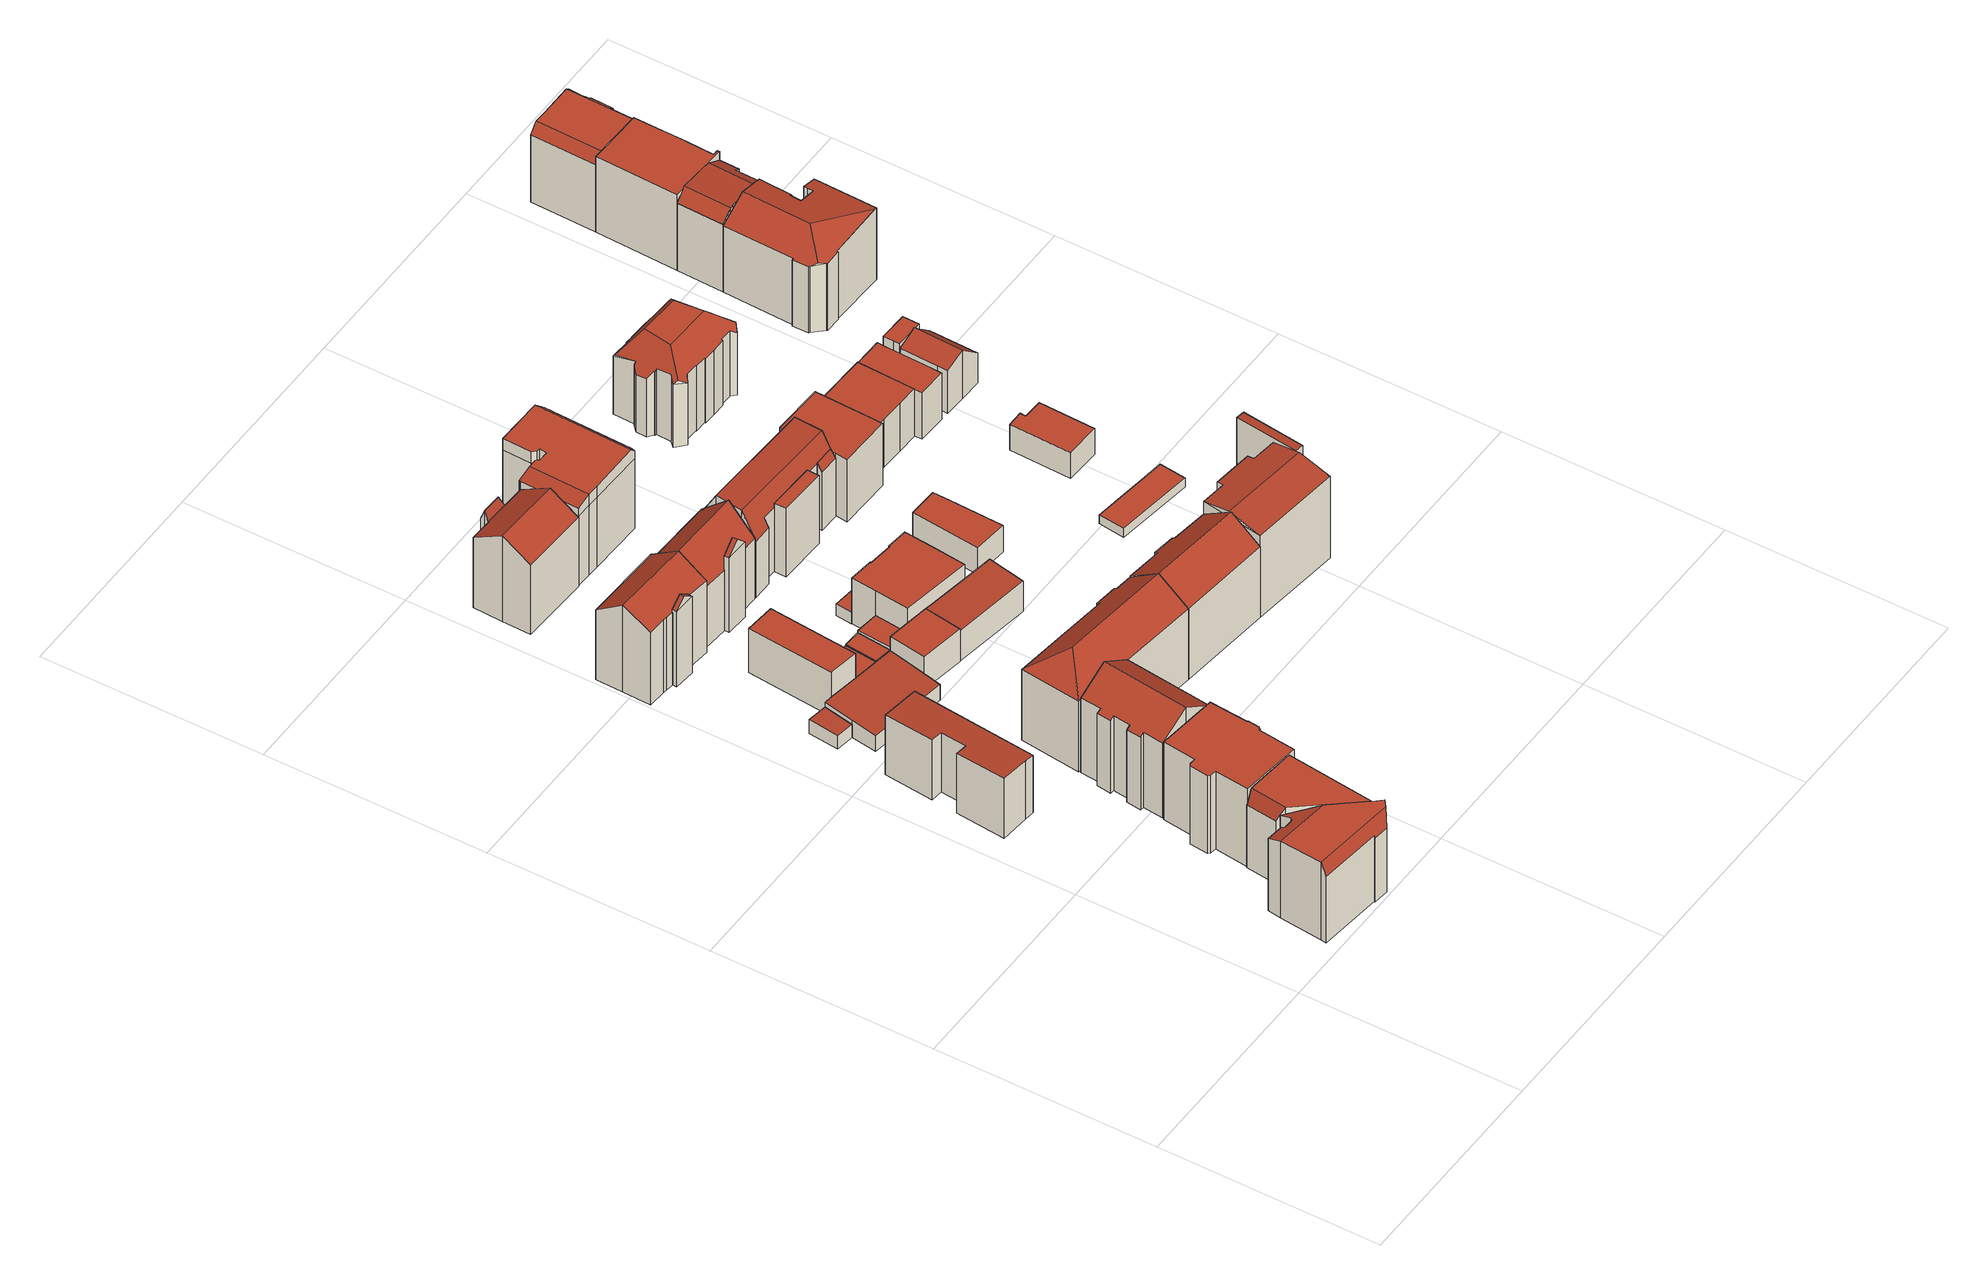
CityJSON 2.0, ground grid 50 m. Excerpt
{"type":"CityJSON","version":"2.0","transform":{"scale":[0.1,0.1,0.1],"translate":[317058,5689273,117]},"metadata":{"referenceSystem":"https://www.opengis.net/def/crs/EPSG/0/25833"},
"CityObjects":{
"building1":{"type":"Building","attributes":{"Gemeindeschluessel":14713000,"Geometrietyp2DReferenz":"3000","function":"31001_9998","roofType":"9999"},"children":["building1-1","building1-2"]},
"building1-1":{"type":"BuildingPart","attributes":{"Dachtyp_tdc":"tdcFreeFormRoof","Dachneigung":1.87,"QualitaetDacherkennung":62,"Geometrietyp2DReferenz":"3000","roofType":"5000","measuredHeight":20.21},"parents":["building1"],"geometry":[{"type":"MultiSurface","lod":"2","boundaries":[[[0,1,2,3]],[[1,4,5,2]],[[4,6,7,5]],[[6,8,9,7]],[[8,10,11,9]],[[10,12,13,11]],[[12,14,15,13]],[[14,16,17,15]],[[16,18,19,17]],[[18,20,21,19]],[[20,22,23,21]],[[24,25,26,27,28]],[[25,0,3,26]],[[29,30,22,20,18,16,14,12,10]],[[8,6,4,1,0,25]],[[10,8,25,24,31,32,29]],[[3,2,5,7,9,11,13,15,17,19,21,23,33,34,35,27,26]],[[34,33,30,29]],[[33,23,22,30]],[[28,31,24]],[[27,35,32,31,28]],[[35,34,29,32]]],"semantics":{"surfaces":[{"type":"WallSurface"},{"type":"RoofSurface"},{"type":"GroundSurface"},{"type":"ClosureSurface"}],"values":[0,0,0,0,0,0,0,0,0,0,0,0,0,1,1,1,2,3,3,0,3,3]}}]},
"building1-2":{"type":"BuildingPart","attributes":{"Dachtyp_tdc":"tdcCutGableRoof","Dachneigung":2.01,"QualitaetDacherkennung":84,"Geometrietyp2DReferenz":"3000","roofType":"9999","measuredHeight":20.21},"parents":["building1"],"geometry":[{"type":"MultiSurface","lod":"2","boundaries":[[[36,23,22]],[[36,37,38,23]],[[37,39,40,38]],[[39,41,42,40]],[[41,43,44,42]],[[43,45,46,44]],[[45,47,48,46]],[[47,49,50,48]],[[49,51,52,50]],[[51,53,54,52]],[[53,28,27,54]],[[43,41,39,37,36,55]],[[56,31,28,53,51,49,47,45]],[[55,56,45,43]],[[23,38,40,42,44,46,48,50,52,54,27,35,34,33]],[[32,31,56]],[[35,27,28,31,32]],[[55,30,29,32,56]],[[30,33,34,29]],[[35,32,29,34]],[[36,22,30,55]],[[33,30,22,23]]],"semantics":{"surfaces":[{"type":"WallSurface"},{"type":"RoofSurface"},{"type":"GroundSurface"},{"type":"ClosureSurface"}],"values":[0,0,0,0,0,0,0,0,0,0,0,1,1,1,2,0,3,0,3,3,0,3]}}]},
"building2":{"type":"Building","attributes":{"Dachtyp_tdc":"tdcPolyFlatRoof","Gemeindeschluessel":14713000,"Dachneigung":4.22,"QualitaetDacherkennung":82,"Geometrietyp2DReferenz":"3000","function":"31001_9998","roofType":"2100","measuredHeight":15.62},"geometry":[{"type":"MultiSurface","lod":"2","boundaries":[[[57,58,59,60]],[[58,61,62,59]],[[61,63,64,62]],[[63,65,66,64]],[[65,67,68,66]],[[67,69,70,68]],[[69,71,72,70]],[[71,73,74,72]],[[73,57,60,74]],[[73,71,69,67,65,63,61,58,57]],[[60,59,62,64,66,68,70,72,74]]],"semantics":{"surfaces":[{"type":"WallSurface"},{"type":"RoofSurface"},{"type":"GroundSurface"}],"values":[0,0,0,0,0,0,0,0,0,1,2]}}]},
"building3":{"type":"Building","attributes":{"Dachtyp_tdc":"tdcPolyFlatRoof","Gemeindeschluessel":14713000,"Dachneigung":0,"QualitaetDacherkennung":53,"Geometrietyp2DReferenz":"3000","function":"31001_9998","roofType":"1000","measuredHeight":20.38},"geometry":[{"type":"MultiSurface","lod":"2","boundaries":[[[75,76,77,78]],[[76,79,80,77]],[[79,81,82,80]],[[81,83,84,82]],[[83,85,86,84]],[[85,87,88,86]],[[87,89,90,88]],[[89,91,92,90]],[[91,93,94,92]],[[93,95,96,94]],[[95,97,98,96]],[[97,99,100,98]],[[99,101,102,100]],[[101,103,104,102]],[[103,105,106,104]],[[105,75,78,106]],[[105,103,101,99,97,95,93,91,89,87,85,83,81,79,76,75]],[[78,77,80,82,84,86,88,90,92,94,96,98,100,102,104,106]]],"semantics":{"surfaces":[{"type":"WallSurface"},{"type":"RoofSurface"},{"type":"GroundSurface"}],"values":[0,0,0,0,0,0,0,0,0,0,0,0,0,0,0,0,1,2]}}]},
"building4":{"type":"Building","attributes":{"Dachtyp_tdc":"tdcPolyFlatRoof","Gemeindeschluessel":14713000,"Dachneigung":3.82,"QualitaetDacherkennung":58,"Geometrietyp2DReferenz":"3000","function":"31001_9998","roofType":"2100","measuredHeight":3.75},"geometry":[{"type":"MultiSurface","lod":"2","boundaries":[[[107,108,109,110]],[[108,111,112,109]],[[111,113,114,112]],[[113,107,110,114]],[[113,111,108,107]],[[110,109,112,114]]],"semantics":{"surfaces":[{"type":"WallSurface"},{"type":"RoofSurface"},{"type":"GroundSurface"}],"values":[0,0,0,0,1,2]}}]},
"building5":{"type":"Building","attributes":{"Dachtyp_tdc":"tdcGableRoof","Gemeindeschluessel":14713000,"Dachneigung":32.06,"QualitaetDacherkennung":67,"Geometrietyp2DReferenz":"3000","function":"31001_9998","roofType":"3100","measuredHeight":23.84},"geometry":[{"type":"MultiSurface","lod":"2","boundaries":[[[115,116,117,118]],[[116,119,120,117]],[[119,121,122,120]],[[121,123,124,122]],[[123,125,126,124]],[[125,127,128,126]],[[127,129,130,128]],[[129,131,132,130]],[[131,133,134,132]],[[133,135,136,134]],[[135,137,138,136]],[[137,139,140,138]],[[139,141,142,140]],[[141,115,118,142]],[[137,135,133,131]],[[131,129,127,125,123,121,119,116,115,141,139,137]],[[118,117,120,122,124,126,128,130,132,134,136,138,140,142]]],"semantics":{"surfaces":[{"type":"WallSurface"},{"type":"RoofSurface"},{"type":"GroundSurface"}],"values":[0,0,0,0,0,0,0,0,0,0,0,0,0,0,1,1,2]}}]},
"building6":{"type":"Building","attributes":{"Dachtyp_tdc":"tdcPolyFlatRoof","Gemeindeschluessel":14713000,"Dachneigung":4.7,"QualitaetDacherkennung":75,"Geometrietyp2DReferenz":"3000","function":"31001_9998","roofType":"2100","measuredHeight":4.97},"geometry":[{"type":"MultiSurface","lod":"2","boundaries":[[[143,144,145,146]],[[144,147,148,145]],[[147,149,150,148]],[[149,151,152,150]],[[151,153,154,152]],[[153,155,156,154]],[[155,157,158,156]],[[157,159,160,158]],[[159,143,146,160]],[[159,157,155,153,151,149,147,144,143]],[[146,145,148,150,152,154,156,158,160]]],"semantics":{"surfaces":[{"type":"WallSurface"},{"type":"RoofSurface"},{"type":"GroundSurface"}],"values":[0,0,0,0,0,0,0,0,0,1,2]}}]},
"building7":{"type":"Building","attributes":{"Gemeindeschluessel":14713000,"Geometrietyp2DReferenz":"3000","function":"31001_9998","roofType":"9999"},"children":["building7-1","building7-2"]},
"building7-1":{"type":"BuildingPart","attributes":{"Dachtyp_tdc":"tdcGableRoof","Dachneigung":36.47,"QualitaetDacherkennung":53,"Geometrietyp2DReferenz":"3000","roofType":"3100","measuredHeight":22.66},"parents":["building7"],"geometry":[{"type":"MultiSurface","lod":"2","boundaries":[[[161,162,163,164]],[[165,166,167,168]],[[166,169,170,167]],[[169,171,172,170]],[[171,173,174,172]],[[173,175,176,174]],[[175,177,178,176]],[[177,179,180,178]],[[179,181,182,180]],[[181,183,184,182]],[[183,185,186,184]],[[185,161,164,186]],[[181,179,177,175]],[[175,173,171,169,166,165,162,161,185,183,181]],[[164,163,168,167,170,172,174,176,178,180,182,184,186]],[[168,163,162,165]]],"semantics":{"surfaces":[{"type":"WallSurface"},{"type":"RoofSurface"},{"type":"GroundSurface"},{"type":"ClosureSurface"}],"values":[0,0,0,0,0,0,0,0,0,0,0,0,1,1,2,3]}}]},
"building7-2":{"type":"BuildingPart","attributes":{"Dachtyp_tdc":"tdcGableRoof","Dachneigung":38.39,"QualitaetDacherkennung":71,"Geometrietyp2DReferenz":"3000","roofType":"3100","measuredHeight":21.93},"parents":["building7"],"geometry":[{"type":"MultiSurface","lod":"2","boundaries":[[[187,188,189,163,162]],[[188,190,191,189]],[[190,192,165,168,191]],[[190,188,193]],[[187,192,194]],[[188,187,194,193]],[[192,190,193,194]],[[163,189,191,168]],[[162,165,192,187]],[[162,163,168,165]]],"semantics":{"surfaces":[{"type":"WallSurface"},{"type":"RoofSurface"},{"type":"GroundSurface"},{"type":"ClosureSurface"}],"values":[0,0,0,0,0,1,1,2,0,3]}}]},
"building8":{"type":"Building","attributes":{"Dachtyp_tdc":"tdcPolyFlatRoof","Gemeindeschluessel":14713000,"Dachneigung":0,"QualitaetDacherkennung":68,"Geometrietyp2DReferenz":"3000","function":"31001_9998","roofType":"1000","measuredHeight":11.41},"geometry":[{"type":"MultiSurface","lod":"2","boundaries":[[[195,196,197,154]],[[196,198,199,197]],[[198,200,201,199]],[[200,202,156,201]],[[202,195,154,156]],[[202,200,198,196,195]],[[154,197,199,201,156]]],"semantics":{"surfaces":[{"type":"WallSurface"},{"type":"RoofSurface"},{"type":"GroundSurface"}],"values":[0,0,0,0,0,1,2]}}]},
"building9":{"type":"Building","attributes":{"Dachtyp_tdc":"tdcPolyFlatRoof","Gemeindeschluessel":14713000,"Dachneigung":0,"QualitaetDacherkennung":67,"Geometrietyp2DReferenz":"3000","function":"31001_9998","roofType":"1000","measuredHeight":4.83},"geometry":[{"type":"MultiSurface","lod":"2","boundaries":[[[203,204,205,206]],[[204,207,208,205]],[[207,209,210,208]],[[209,203,206,210]],[[209,207,204,203]],[[206,205,208,210]]],"semantics":{"surfaces":[{"type":"WallSurface"},{"type":"RoofSurface"},{"type":"GroundSurface"}],"values":[0,0,0,0,1,2]}}]},
"building10":{"type":"Building","attributes":{"Dachtyp_tdc":"tdcPolyFlatRoof","Gemeindeschluessel":14713000,"Dachneigung":0,"QualitaetDacherkennung":77,"Geometrietyp2DReferenz":"3000","function":"31001_9998","roofType":"1000","measuredHeight":5},"geometry":[{"type":"MultiSurface","lod":"2","boundaries":[[[211,212,213,214]],[[212,215,210,213]],[[215,216,208,210]],[[216,211,214,208]],[[216,215,212,211]],[[214,213,210,208]]],"semantics":{"surfaces":[{"type":"WallSurface"},{"type":"RoofSurface"},{"type":"GroundSurface"}],"values":[0,0,0,0,1,2]}}]},
"building11":{"type":"Building","attributes":{"Dachtyp_tdc":"tdcHipAndGableRoof","Gemeindeschluessel":14713000,"Dachneigung":34.08,"QualitaetDacherkennung":59,"Geometrietyp2DReferenz":"3000","function":"31001_9998","roofType":"5000","measuredHeight":23.3},"geometry":[{"type":"MultiSurface","lod":"2","boundaries":[[[217,218,219,220]],[[218,221,222,219]],[[221,223,224,222]],[[223,225,226,224]],[[225,227,228,226]],[[227,229,230,228]],[[229,231,232,230]],[[231,233,234,232]],[[233,235,236,234]],[[235,217,220,236]],[[231,229,237]],[[229,227,225,223,237]],[[223,221,218,217,235,233,231,237]],[[220,219,222,224,226,228,230,232,234,236]]],"semantics":{"surfaces":[{"type":"WallSurface"},{"type":"RoofSurface"},{"type":"GroundSurface"}],"values":[0,0,0,0,0,0,0,0,0,0,1,1,1,2]}}]},
"building12":{"type":"Building","attributes":{"Gemeindeschluessel":14713000,"Geometrietyp2DReferenz":"3000","function":"31001_9998","roofType":"9999"},"children":["building12-1","building12-2"]},
"building12-1":{"type":"BuildingPart","attributes":{"Dachtyp_tdc":"tdcGableRoof","Dachneigung":31.12,"QualitaetDacherkennung":54,"Geometrietyp2DReferenz":"3000","roofType":"3100","measuredHeight":22.29},"parents":["building12"],"geometry":[{"type":"MultiSurface","lod":"2","boundaries":[[[238,239,240,241]],[[239,242,243,240]],[[242,244,245,243]],[[244,246,247,245]],[[246,248,249,247]],[[250,251,252,253]],[[251,254,255,252]],[[254,256,257,255]],[[256,258,259,257]],[[258,238,241,259]],[[254,251,250,248,246,244,242,239,238]],[[238,258,256,254]],[[241,240,243,245,247,249,253,252,255,257,259]],[[248,250,253,249]]],"semantics":{"surfaces":[{"type":"WallSurface"},{"type":"RoofSurface"},{"type":"GroundSurface"},{"type":"ClosureSurface"}],"values":[0,0,0,0,0,0,0,0,0,0,1,1,2,3]}}]},
"building12-2":{"type":"BuildingPart","attributes":{"Dachtyp_tdc":"tdcFreeFormRoof","Dachneigung":68.91,"QualitaetDacherkennung":32,"Geometrietyp2DReferenz":"3000","roofType":"5000","measuredHeight":20.62},"parents":["building12"],"geometry":[{"type":"MultiSurface","lod":"2","boundaries":[[[260,261,262,263]],[[261,264,265,262]],[[264,250,253,265]],[[248,266,267,249]],[[266,260,263,267]],[[250,264,268]],[[264,261,260,266,268]],[[266,248,250,268]],[[263,262,265,253,249,267]],[[250,248,249,253]]],"semantics":{"surfaces":[{"type":"WallSurface"},{"type":"RoofSurface"},{"type":"GroundSurface"},{"type":"ClosureSurface"}],"values":[0,0,0,0,0,1,1,1,2,3]}}]},
"building13":{"type":"Building","attributes":{"Dachtyp_tdc":"tdcPolyFlatRoof","Gemeindeschluessel":14713000,"Dachneigung":0,"QualitaetDacherkennung":71,"Geometrietyp2DReferenz":"3000","function":"31001_9998","roofType":"1000","measuredHeight":8.48},"geometry":[{"type":"MultiSurface","lod":"2","boundaries":[[[269,270,271,272]],[[270,273,213,271]],[[273,274,275,213]],[[274,269,272,275]],[[274,273,270,269]],[[272,271,213,275]]],"semantics":{"surfaces":[{"type":"WallSurface"},{"type":"RoofSurface"},{"type":"GroundSurface"}],"values":[0,0,0,0,1,2]}}]},
"building14":{"type":"Building","attributes":{"Dachtyp_tdc":"tdcPolyFlatRoof","Gemeindeschluessel":14713000,"Dachneigung":0,"QualitaetDacherkennung":22,"Geometrietyp2DReferenz":"3000","function":"31001_9998","roofType":"1000","measuredHeight":5.61},"geometry":[{"type":"MultiSurface","lod":"2","boundaries":[[[276,277,278,279]],[[277,280,281,278]],[[280,282,214,281]],[[282,276,279,214]],[[282,280,277,276]],[[279,278,281,214]]],"semantics":{"surfaces":[{"type":"WallSurface"},{"type":"RoofSurface"},{"type":"GroundSurface"}],"values":[0,0,0,0,1,2]}}]},
"building15":{"type":"Building","attributes":{"Gemeindeschluessel":14713000,"Geometrietyp2DReferenz":"3000","function":"31001_9998","roofType":"9999"},"children":["building15-1","building15-2"]},
"building15-1":{"type":"BuildingPart","attributes":{"Dachtyp_tdc":"tdcGableRoof","Dachneigung":44.29,"QualitaetDacherkennung":82,"Geometrietyp2DReferenz":"3000","roofType":"3100","measuredHeight":22.1},"parents":["building15"],"geometry":[{"type":"MultiSurface","lod":"2","boundaries":[[[283,284,285,286]],[[284,283,287]],[[288,289,290]],[[283,288,290,287]],[[289,284,287,290]],[[291,286,285,292,293]],[[286,291,294,288,283]],[[289,295,296,292,285,284]],[[295,293,292,296]],[[294,295,289,288]],[[294,291,293,295]]],"semantics":{"surfaces":[{"type":"WallSurface"},{"type":"RoofSurface"},{"type":"GroundSurface"},{"type":"ClosureSurface"}],"values":[0,0,0,1,1,2,0,0,3,0,3]}}]},
"building15-2":{"type":"BuildingPart","attributes":{"Dachtyp_tdc":"tdcGableRoof","Dachneigung":44.8,"QualitaetDacherkennung":66,"Geometrietyp2DReferenz":"3000","roofType":"3100","measuredHeight":22.06},"parents":["building15"],"geometry":[{"type":"MultiSurface","lod":"2","boundaries":[[[296,297,298,292]],[[297,299,300,298]],[[299,301,302,300]],[[301,303,304,302]],[[303,305,306,304]],[[305,307,308,306]],[[307,309,310,308]],[[309,294,291,310]],[[307,305,303,301]],[[301,299,297,296,295,294,309,307]],[[293,292,298,300,302,304,306,308,310,291]],[[293,291,294,295]],[[296,292,293,295]]],"semantics":{"surfaces":[{"type":"WallSurface"},{"type":"RoofSurface"},{"type":"GroundSurface"},{"type":"ClosureSurface"}],"values":[0,0,0,0,0,0,0,0,1,1,2,3,3]}}]},
"building16":{"type":"Building","attributes":{"Dachtyp_tdc":"tdcPolyFlatRoof","Gemeindeschluessel":14713000,"Dachneigung":0,"QualitaetDacherkennung":58,"Geometrietyp2DReferenz":"3000","function":"31001_9998","roofType":"1000","measuredHeight":11.84},"geometry":[{"type":"MultiSurface","lod":"2","boundaries":[[[311,312,313,314]],[[312,315,316,313]],[[315,317,318,316]],[[317,319,320,318]],[[319,321,322,320]],[[321,323,278,322]],[[323,324,279,278]],[[324,325,326,279]],[[325,327,328,326]],[[327,311,314,328]],[[327,325,324,323,321,319,317,315,312,311]],[[314,313,316,318,320,322,278,279,326,328]]],"semantics":{"surfaces":[{"type":"WallSurface"},{"type":"RoofSurface"},{"type":"GroundSurface"}],"values":[0,0,0,0,0,0,0,0,0,0,1,2]}}]},
"building17":{"type":"Building","attributes":{"Dachtyp_tdc":"tdcPolyFlatRoof","Gemeindeschluessel":14713000,"Dachneigung":3.36,"QualitaetDacherkennung":74,"Geometrietyp2DReferenz":"3000","function":"31001_9998","roofType":"2100","measuredHeight":8.38},"geometry":[{"type":"MultiSurface","lod":"2","boundaries":[[[329,274,330,331]],[[274,332,333,330]],[[332,334,335,333]],[[334,336,337,335]],[[336,338,339,337]],[[338,329,331,339]],[[338,336,334,332,274,329]],[[331,330,333,335,337,339]]],"semantics":{"surfaces":[{"type":"WallSurface"},{"type":"RoofSurface"},{"type":"GroundSurface"}],"values":[0,0,0,0,0,0,1,2]}}]},
"building18":{"type":"Building","attributes":{"Gemeindeschluessel":14713000,"Geometrietyp2DReferenz":"3000","function":"31001_9998","roofType":"9999"},"children":["building18-1","building18-2"]},
"building18-1":{"type":"BuildingPart","attributes":{"Dachtyp_tdc":"tdcFreeFormRoof","Dachneigung":41.26,"QualitaetDacherkennung":30,"Geometrietyp2DReferenz":"3000","roofType":"5000","measuredHeight":6.24},"parents":["building18"],"geometry":[{"type":"MultiSurface","lod":"2","boundaries":[[[340,341,342,343,344]],[[341,345,346,342]],[[345,347,348,349,346]],[[350,351,347,345]],[[350,345,341]],[[351,350,341,340]],[[351,340,347]],[[343,342,346,349]],[[344,348,347,340]],[[344,343,349,348]]],"semantics":{"surfaces":[{"type":"WallSurface"},{"type":"RoofSurface"},{"type":"GroundSurface"},{"type":"ClosureSurface"}],"values":[0,0,0,1,0,1,1,2,0,3]}}]},
"building18-2":{"type":"BuildingPart","attributes":{"Dachtyp_tdc":"tdcPolyFlatRoof","Dachneigung":0,"QualitaetDacherkennung":54,"Geometrietyp2DReferenz":"3000","roofType":"1000","measuredHeight":3},"parents":["building18"],"geometry":[{"type":"MultiSurface","lod":"2","boundaries":[[[352,344,343,353]],[[348,354,355,349]],[[354,356,357,355]],[[356,352,353,357]],[[356,354,348,344,352]],[[353,343,349,355,357]],[[349,343,344,348]]],"semantics":{"surfaces":[{"type":"WallSurface"},{"type":"RoofSurface"},{"type":"GroundSurface"},{"type":"ClosureSurface"}],"values":[0,0,0,0,1,2,3]}}]},
"building19":{"type":"Building","attributes":{"Dachtyp_tdc":"tdcFreeFormRoof","Gemeindeschluessel":14713000,"Dachneigung":1.14,"QualitaetDacherkennung":54,"Geometrietyp2DReferenz":"3000","function":"31001_9998","roofType":"5000","measuredHeight":21.23},"geometry":[{"type":"MultiSurface","lod":"2","boundaries":[[[358,359,360,361]],[[359,362,363,360]],[[362,364,365,363]],[[364,366,367,365]],[[366,368,369,367]],[[368,370,371,369]],[[370,372,373,371]],[[372,251,374,373]],[[251,375,376,374]],[[375,377,378,376]],[[377,379,380,378]],[[379,381,382,380]],[[381,383,384,382]],[[383,385,386,384]],[[385,387,388,386]],[[387,389,390,388]],[[389,358,361,390]],[[391,392,393,394,395]],[[364,396,397,398,399]],[[400,401,402,403,404,405,406,407,391,395,408,398,397]],[[366,399,398,408,368]],[[368,408,395,370]],[[375,392,391,407,377]],[[377,407,406,379]],[[379,406,405,381]],[[381,405,404,383]],[[383,404,403,385]],[[385,403,402,387]],[[387,402,401,389]],[[389,401,400,358]],[[358,400,397,359]],[[359,397,396,362]],[[362,396,364]],[[370,395,394,372]],[[372,394,393,251]],[[251,393,392,375]],[[364,399,366]],[[361,360,363,365,367,369,371,373,374,376,378,380,382,384,386,388,390]]],"semantics":{"surfaces":[{"type":"WallSurface"},{"type":"RoofSurface"},{"type":"GroundSurface"}],"values":[0,0,0,0,0,0,0,0,0,0,0,0,0,0,0,0,0,1,1,1,0,0,0,0,0,0,0,0,0,0,0,0,0,0,0,0,0,2]}}]},
"building20":{"type":"Building","attributes":{"Dachtyp_tdc":"tdcGableRoof","Gemeindeschluessel":14713000,"Dachneigung":34.12,"QualitaetDacherkennung":57,"Geometrietyp2DReferenz":"3000","function":"31001_9998","roofType":"3100","measuredHeight":23.36},"geometry":[{"type":"MultiSurface","lod":"2","boundaries":[[[223,409,222,224]],[[409,410,411,222]],[[410,412,413,411]],[[412,414,415,413]],[[414,416,417,415]],[[416,418,419,417]],[[418,420,421,419]],[[420,422,423,421]],[[422,225,226,423]],[[225,223,224,226]],[[420,418,416,414,412,410,409,223]],[[223,225,422,420]],[[224,222,411,413,415,417,419,421,423,226]]],"semantics":{"surfaces":[{"type":"WallSurface"},{"type":"RoofSurface"},{"type":"GroundSurface"}],"values":[0,0,0,0,0,0,0,0,0,0,1,1,2]}}]},
"building21":{"type":"Building","attributes":{"Gemeindeschluessel":14713000,"Geometrietyp2DReferenz":"3000","function":"31001_9998","roofType":"9999"},"children":["building21-1","building21-2","building21-3"]},
"building21-1":{"type":"BuildingPart","attributes":{"Dachtyp_tdc":"tdcPolyFlatRoof","Dachneigung":59.8,"QualitaetDacherkennung":74,"Geometrietyp2DReferenz":"3000","roofType":"2100","measuredHeight":17.01},"parents":["building21"],"geometry":[{"type":"MultiSurface","lod":"2","boundaries":[[[424,425,426,427,428]],[[425,429,430,426]],[[429,431,432,433,430]],[[431,429,425,424]],[[427,426,430,433]],[[428,432,431,424]],[[428,427,433,432]]],"semantics":{"surfaces":[{"type":"WallSurface"},{"type":"RoofSurface"},{"type":"GroundSurface"},{"type":"ClosureSurface"}],"values":[0,0,0,1,2,0,3]}}]},
"building21-2":{"type":"BuildingPart","attributes":{"Dachtyp_tdc":"tdcCutGableRoof","Dachneigung":61.43,"QualitaetDacherkennung":74,"Geometrietyp2DReferenz":"3000","roofType":"9999","measuredHeight":21.07},"parents":["building21"],"geometry":[{"type":"MultiSurface","lod":"2","boundaries":[[[432,434,435,433]],[[436,437,438,439]],[[437,440,441,438]],[[440,442,443,441]],[[442,444,445,443]],[[444,446,447,445]],[[446,448,449,447]],[[448,450,451,449]],[[450,452,453,451]],[[452,454,455,453]],[[454,456,457,455]],[[456,458,459,457]],[[458,460,461,459]],[[460,462,463,461]],[[462,428,427,463]],[[444,442,440,437,436,434,432,428,462]],[[460,458,456,454,452,450,448,446]],[[462,460,446,444]],[[427,433,435,439,438,441,443,445,447,449,451,453,455,457,459,461,463]],[[432,433,427,428]],[[436,439,435,434]]],"semantics":{"surfaces":[{"type":"WallSurface"},{"type":"RoofSurface"},{"type":"GroundSurface"},{"type":"ClosureSurface"}],"values":[0,0,0,0,0,0,0,0,0,0,0,0,0,0,0,1,1,1,2,3,3]}}]},
"building21-3":{"type":"BuildingPart","attributes":{"Dachtyp_tdc":"tdcPolyFlatRoof","Dachneigung":0,"QualitaetDacherkennung":14,"Geometrietyp2DReferenz":"3000","roofType":"1000","measuredHeight":17.79},"parents":["building21"],"geometry":[{"type":"MultiSurface","lod":"2","boundaries":[[[464,465,466,435,434]],[[465,467,468,466]],[[467,469,439,468]],[[469,436,439]],[[469,467,465,464]],[[435,466,468,439]],[[434,436,469,464]],[[434,435,439,436]]],"semantics":{"surfaces":[{"type":"WallSurface"},{"type":"RoofSurface"},{"type":"GroundSurface"},{"type":"ClosureSurface"}],"values":[0,0,0,0,1,2,0,3]}}]},
"building22":{"type":"Building","attributes":{"Dachtyp_tdc":"tdcPolyFlatRoof","Gemeindeschluessel":14713000,"Dachneigung":0,"QualitaetDacherkennung":72,"Geometrietyp2DReferenz":"3000","function":"31001_9998","roofType":"1000","measuredHeight":7.02},"geometry":[{"type":"MultiSurface","lod":"2","boundaries":[[[470,471,472,473]],[[471,474,475,472]],[[474,476,477,475]],[[476,478,479,477]],[[478,480,481,479]],[[480,470,473,481]],[[480,478,476,474,471,470]],[[473,472,475,477,479,481]]],"semantics":{"surfaces":[{"type":"WallSurface"},{"type":"RoofSurface"},{"type":"GroundSurface"}],"values":[0,0,0,0,0,0,1,2]}}]},
"building23":{"type":"Building","attributes":{"Dachtyp_tdc":"tdcPolyFlatRoof","Gemeindeschluessel":14713000,"Dachneigung":0,"QualitaetDacherkennung":75,"Geometrietyp2DReferenz":"3000","function":"31001_9998","roofType":"1000","measuredHeight":2.93},"geometry":[{"type":"MultiSurface","lod":"2","boundaries":[[[482,483,479,481]],[[483,484,477,479]],[[484,485,486,477]],[[485,487,488,486]],[[487,489,490,488]],[[489,482,481,490]],[[489,487,485,484,483,482]],[[481,479,477,486,488,490]]],"semantics":{"surfaces":[{"type":"WallSurface"},{"type":"RoofSurface"},{"type":"GroundSurface"}],"values":[0,0,0,0,0,0,1,2]}}]},
"building24":{"type":"Building","attributes":{"Dachtyp_tdc":"tdcPolyFlatRoof","Gemeindeschluessel":14713000,"Dachneigung":0,"QualitaetDacherkennung":76,"Geometrietyp2DReferenz":"3000","function":"31001_9998","roofType":"1000","measuredHeight":16.24},"geometry":[{"type":"MultiSurface","lod":"2","boundaries":[[[491,492,493,494]],[[492,495,496,493]],[[495,497,498,496]],[[497,499,500,498]],[[499,501,502,500]],[[501,503,504,502]],[[503,491,494,504]],[[503,501,499,497,495,492,491]],[[494,493,496,498,500,502,504]]],"semantics":{"surfaces":[{"type":"WallSurface"},{"type":"RoofSurface"},{"type":"GroundSurface"}],"values":[0,0,0,0,0,0,0,1,2]}}]},
"building25":{"type":"Building","attributes":{"Dachtyp_tdc":"tdcFreeFormRoof","Gemeindeschluessel":14713000,"Dachneigung":13.14,"QualitaetDacherkennung":24,"Geometrietyp2DReferenz":"3000","function":"31001_9998","roofType":"5000","measuredHeight":23.07},"geometry":[{"type":"MultiSurface","lod":"2","boundaries":[[[505,506,419,423]],[[506,507,508,419]],[[507,509,510,508]],[[509,511,512,510]],[[511,513,514,512]],[[513,515,516,514]],[[515,517,518,516]],[[517,505,423,518]],[[517,519,520,505]],[[519,515,513,511,509,507,506,520]],[[517,515,519]],[[506,505,520]],[[423,419,508,510,512,514,516,518]]],"semantics":{"surfaces":[{"type":"WallSurface"},{"type":"RoofSurface"},{"type":"GroundSurface"}],"values":[0,0,0,0,0,0,0,0,1,1,0,0,2]}}]},
"building26":{"type":"Building","attributes":{"Dachtyp_tdc":"tdcPolyFlatRoof","Gemeindeschluessel":14713000,"Dachneigung":0,"QualitaetDacherkennung":75,"Geometrietyp2DReferenz":"3000","function":"31001_2463","roofType":"1000","measuredHeight":2.29},"geometry":[{"type":"MultiSurface","lod":"2","boundaries":[[[521,522,523,524]],[[522,525,526,523]],[[525,527,528,526]],[[527,521,524,528]],[[527,525,522,521]],[[524,523,526,528]]],"semantics":{"surfaces":[{"type":"WallSurface"},{"type":"RoofSurface"},{"type":"GroundSurface"}],"values":[0,0,0,0,1,2]}}]},
"building27":{"type":"Building","attributes":{"Dachtyp_tdc":"tdcPolyFlatRoof","Gemeindeschluessel":14713000,"Dachneigung":0,"QualitaetDacherkennung":39,"Geometrietyp2DReferenz":"3000","function":"31001_9998","roofType":"1000","measuredHeight":12.43},"geometry":[{"type":"MultiSurface","lod":"2","boundaries":[[[529,530,531,532]],[[530,533,534,531]],[[533,535,536,534]],[[535,537,538,536]],[[537,539,540,538]],[[539,541,542,540]],[[541,529,532,542]],[[541,539,537,535,533,530,529]],[[532,531,534,536,538,540,542]]],"semantics":{"surfaces":[{"type":"WallSurface"},{"type":"RoofSurface"},{"type":"GroundSurface"}],"values":[0,0,0,0,0,0,0,1,2]}}]},
"building28":{"type":"Building","attributes":{"Dachtyp_tdc":"tdcFreeFormRoof","Gemeindeschluessel":14713000,"Dachneigung":54.74,"QualitaetDacherkennung":41,"Geometrietyp2DReferenz":"3000","function":"31001_9998","roofType":"5000","measuredHeight":20.91},"geometry":[{"type":"MultiSurface","lod":"2","boundaries":[[[543,544,545,546]],[[544,547,548,545]],[[547,549,550,548]],[[549,551,552,550]],[[551,553,554,552]],[[553,555,556,554]],[[555,557,558,556]],[[557,559,560,558]],[[559,561,562,560]],[[561,563,564,562]],[[563,565,566,564]],[[565,567,568,566]],[[567,569,570,568]],[[569,571,572,570]],[[571,573,574,572]],[[573,575,576,574]],[[575,577,578,576]],[[577,579,580,578]],[[579,581,582,580]],[[581,583,584,582]],[[583,585,586,584]],[[585,587,588,586]],[[587,589,590,588]],[[589,591,592,590]],[[591,593,594,592]],[[593,595,596,594]],[[595,597,598,596]],[[597,599,600,598]],[[599,601,602,600]],[[601,603,604,602]],[[603,605,606,604]],[[605,607,608,606]],[[607,609,610,608]],[[609,611,612,610]],[[611,613,614,612]],[[613,615,616,614]],[[615,617,618,616]],[[617,619,620,618]],[[619,621,622,620]],[[621,623,624,622]],[[623,543,546,624]],[[605,603,601,599,597,595,593,625,626,627,628,615,613,611,609,607]],[[551,549,547,544,543,623,621,619,617,628,627,629,630]],[[631,632,571,569,567,565,563,561,559,557,555,553,630,629]],[[625,591,589,587,585,583,581,579,577,575,573,632,631,626]],[[626,631,629,627]],[[553,551,630]],[[573,571,632]],[[617,615,628]],[[593,591,625]],[[546,545,548,550,552,554,556,558,560,562,564,566,568,570,572,574,576,578,580,582,584,586,588,590,592,594,596,598,600,602,604,606,608,610,612,614,616,618,620,622,624]]],"semantics":{"surfaces":[{"type":"WallSurface"},{"type":"RoofSurface"},{"type":"GroundSurface"}],"values":[0,0,0,0,0,0,0,0,0,0,0,0,0,0,0,0,0,0,0,0,0,0,0,0,0,0,0,0,0,0,0,0,0,0,0,0,0,0,0,0,0,1,1,1,1,1,0,0,0,0,2]}}]},
"building29":{"type":"Building","attributes":{"Dachtyp_tdc":"tdcPolyFlatRoof","Gemeindeschluessel":14713000,"Dachneigung":0,"QualitaetDacherkennung":71,"Geometrietyp2DReferenz":"3000","function":"31001_9998","roofType":"1000","measuredHeight":6.71},"geometry":[{"type":"MultiSurface","lod":"2","boundaries":[[[633,634,635,636]],[[634,637,638,635]],[[637,639,640,638]],[[639,641,642,640]],[[641,643,644,642]],[[643,633,636,644]],[[643,641,639,637,634,633]],[[636,635,638,640,642,644]]],"semantics":{"surfaces":[{"type":"WallSurface"},{"type":"RoofSurface"},{"type":"GroundSurface"}],"values":[0,0,0,0,0,0,1,2]}}]},
"building30":{"type":"Building","attributes":{"Dachtyp_tdc":"tdcPolyFlatRoof","Gemeindeschluessel":14713000,"Dachneigung":3.07,"QualitaetDacherkennung":44,"Geometrietyp2DReferenz":"3000","function":"31001_9998","roofType":"2100","measuredHeight":12.64},"geometry":[{"type":"MultiSurface","lod":"2","boundaries":[[[645,646,647,648]],[[646,649,650,647]],[[649,651,652,650]],[[651,645,648,652]],[[651,649,646,645]],[[648,647,650,652]]],"semantics":{"surfaces":[{"type":"WallSurface"},{"type":"RoofSurface"},{"type":"GroundSurface"}],"values":[0,0,0,0,1,2]}}]},
"building31":{"type":"Building","attributes":{"Gemeindeschluessel":14713000,"Geometrietyp2DReferenz":"3000","function":"31001_9998","roofType":"9999"},"children":["building31-1","building31-2","building31-3","building31-4"]},
"building31-1":{"type":"BuildingPart","attributes":{"Dachtyp_tdc":"tdcPolyFlatRoof","Dachneigung":0,"QualitaetDacherkennung":72,"Geometrietyp2DReferenz":"3000","roofType":"1000","measuredHeight":8.93},"parents":["building31"],"geometry":[{"type":"MultiSurface","lod":"2","boundaries":[[[653,654,655,656]],[[657,658,659,660]],[[658,657,654,653,661]],[[656,655,660,659,662]],[[660,655,654,657]],[[662,659,658,661]],[[656,662,661,653]]],"semantics":{"surfaces":[{"type":"WallSurface"},{"type":"RoofSurface"},{"type":"GroundSurface"},{"type":"ClosureSurface"}],"values":[0,0,1,2,3,3,3]}}]},
"building31-2":{"type":"BuildingPart","attributes":{"Dachtyp_tdc":"tdcPolyFlatRoof","Dachneigung":0,"QualitaetDacherkennung":69,"Geometrietyp2DReferenz":"3000","roofType":"1000","measuredHeight":12.12},"parents":["building31"],"geometry":[{"type":"MultiSurface","lod":"2","boundaries":[[[663,664,665,666]],[[664,667,668,665]],[[667,669,660,668]],[[669,657,660]],[[670,655,654]],[[670,671,672,655]],[[671,673,674,672]],[[673,663,666,674]],[[673,671,670,669,667,664,663]],[[666,665,668,660,655,672,674]],[[654,657,669,670]],[[654,655,660,657]]],"semantics":{"surfaces":[{"type":"WallSurface"},{"type":"RoofSurface"},{"type":"GroundSurface"},{"type":"ClosureSurface"}],"values":[0,0,0,0,0,0,0,0,1,2,0,3]}}]},
"building31-3":{"type":"BuildingPart","attributes":{"Dachtyp_tdc":"tdcPolyFlatRoof","Dachneigung":0,"QualitaetDacherkennung":67,"Geometrietyp2DReferenz":"3000","roofType":"1000","measuredHeight":12.16},"parents":["building31"],"geometry":[{"type":"MultiSurface","lod":"2","boundaries":[[[675,659,658]],[[675,676,677,659]],[[676,678,679,677]],[[678,680,681,682,679]],[[683,684,685,686,680,678,676,675]],[[659,677,679,682,687,662]],[[686,681,680]],[[688,684,683]],[[662,687,685,684,688,661]],[[687,682,681,686,685]],[[658,661,688,683,675]],[[659,662,661,658]]],"semantics":{"surfaces":[{"type":"WallSurface"},{"type":"RoofSurface"},{"type":"GroundSurface"},{"type":"ClosureSurface"}],"values":[0,0,0,0,1,2,0,0,3,3,0,3]}}]},
"building31-4":{"type":"BuildingPart","attributes":{"Dachtyp_tdc":"tdcGableRoof","Dachneigung":42.8,"QualitaetDacherkennung":21,"Geometrietyp2DReferenz":"3000","roofType":"3100","measuredHeight":12.54},"parents":["building31"],"geometry":[{"type":"MultiSurface","lod":"2","boundaries":[[[689,690,691,692]],[[690,693,694,691]],[[693,695,656,694]],[[695,653,656]],[[681,696,697,682]],[[696,689,692,697]],[[698,684,688,695,693,690]],[[690,689,696,681,686,698]],[[692,691,694,656,662,687,682,697]],[[661,653,695,688]],[[656,653,661,662]],[[685,684,698]],[[687,662,661,688,684,685]],[[686,685,698]],[[687,685,686,681,682]]],"semantics":{"surfaces":[{"type":"WallSurface"},{"type":"RoofSurface"},{"type":"GroundSurface"},{"type":"ClosureSurface"}],"values":[0,0,0,0,0,0,1,1,2,0,3,0,3,0,3]}}]},
"building32":{"type":"Building","attributes":{"Dachtyp_tdc":"tdcFreeFormRoof","Gemeindeschluessel":14713000,"Dachneigung":10.18,"QualitaetDacherkennung":34,"Geometrietyp2DReferenz":"3000","function":"31001_9998","roofType":"5000","measuredHeight":20.93},"geometry":[{"type":"MultiSurface","lod":"2","boundaries":[[[699,700,701,702]],[[700,703,704,701]],[[703,705,706,704]],[[705,707,708,706]],[[707,709,710,708]],[[709,711,712,710]],[[711,713,714,712]],[[713,715,716,714]],[[715,717,718,716]],[[717,719,720,718]],[[719,721,722,720]],[[721,723,724,722]],[[723,725,726,724]],[[725,727,728,726]],[[727,729,730,728]],[[729,731,732,730]],[[731,733,734,732]],[[733,699,702,734]],[[733,735,736,737,703,700,699]],[[735,731,729,727,725,723,721,719,717,715,738,736]],[[737,736,738,713,711,709,707,705]],[[733,731,735]],[[705,703,737]],[[715,713,738]],[[702,701,704,706,708,710,712,714,716,718,720,722,724,726,728,730,732,734]]],"semantics":{"surfaces":[{"type":"WallSurface"},{"type":"RoofSurface"},{"type":"GroundSurface"}],"values":[0,0,0,0,0,0,0,0,0,0,0,0,0,0,0,0,0,0,1,1,1,0,0,0,2]}}]},
"building33":{"type":"Building","attributes":{"Dachtyp_tdc":"tdcFreeFormRoof","Gemeindeschluessel":14713000,"Dachneigung":2.7,"QualitaetDacherkennung":84,"Geometrietyp2DReferenz":"3000","function":"31001_9998","roofType":"5000","measuredHeight":20.08},"geometry":[{"type":"MultiSurface","lod":"2","boundaries":[[[739,740,741,742]],[[740,743,744,741]],[[743,745,714,744]],[[745,746,747,714]],[[746,748,749,747]],[[748,750,751,749]],[[750,752,753,751]],[[752,754,755,753]],[[754,756,757,755]],[[756,758,759,757]],[[758,760,761,759]],[[760,762,763,761]],[[762,764,765,763]],[[764,766,767,765]],[[766,768,716,767]],[[768,739,742,716]],[[769,770,771,772,773,774,775,752,776,777,778]],[[779,780,781,782]],[[783,779,782,784,777,776]],[[739,777,784,740]],[[740,784,782,743]],[[748,783,776,750]],[[746,780,779,783,748]],[[743,782,781,745]],[[745,781,780,746]],[[768,778,777,739]],[[766,769,778,768]],[[750,776,752]],[[754,775,774,756]],[[752,775,754]],[[756,774,773,758]],[[758,773,772,760]],[[760,772,771,762]],[[762,771,770,764]],[[764,770,769,766]],[[742,741,744,714,747,749,751,753,755,757,759,761,763,765,767,716]]],"semantics":{"surfaces":[{"type":"WallSurface"},{"type":"RoofSurface"},{"type":"GroundSurface"}],"values":[0,0,0,0,0,0,0,0,0,0,0,0,0,0,0,0,1,1,1,0,0,0,0,0,0,0,0,0,0,0,0,0,0,0,0,2]}}]},
"building34":{"type":"Building","attributes":{"Gemeindeschluessel":14713000,"Geometrietyp2DReferenz":"3000","function":"31001_9998","roofType":"9999"},"children":["building34-1","building34-2"]},
"building34-1":{"type":"BuildingPart","attributes":{"Dachtyp_tdc":"tdcPolyFlatRoof","Dachneigung":0,"QualitaetDacherkennung":50,"Geometrietyp2DReferenz":"3000","roofType":"1000","measuredHeight":19.73},"parents":["building34"],"geometry":[{"type":"MultiSurface","lod":"2","boundaries":[[[785,786,787,788]],[[786,789,790,791,787]],[[792,793,794]],[[792,795,796,793]],[[795,797,798,796]],[[797,799,753,798]],[[799,800,747,753]],[[800,785,788,747]],[[800,799,797,795,792,789,786,785]],[[788,787,791,793,796,798,753,747]],[[801,790,789]],[[801,791,790]],[[794,801,789,792]],[[794,793,791,801]]],"semantics":{"surfaces":[{"type":"WallSurface"},{"type":"RoofSurface"},{"type":"GroundSurface"},{"type":"ClosureSurface"}],"values":[0,0,0,0,0,0,0,0,1,2,0,3,0,3]}}]},
"building34-2":{"type":"BuildingPart","attributes":{"Dachtyp_tdc":"tdcPolyFlatRoof","Dachneigung":26.98,"QualitaetDacherkennung":83,"Geometrietyp2DReferenz":"3000","roofType":"2100","measuredHeight":18.25},"parents":["building34"],"geometry":[{"type":"MultiSurface","lod":"2","boundaries":[[[802,794,793,803]],[[790,804,805,791]],[[804,802,803,805]],[[804,790,801,794,802]],[[803,793,791,805]],[[801,791,793,794]],[[790,791,801]]],"semantics":{"surfaces":[{"type":"WallSurface"},{"type":"RoofSurface"},{"type":"GroundSurface"},{"type":"ClosureSurface"}],"values":[0,0,0,1,2,3,3]}}]},
"building35":{"type":"Building","attributes":{"Dachtyp_tdc":"tdcFreeFormRoof","Gemeindeschluessel":14713000,"Dachneigung":0.809,"QualitaetDacherkennung":77,"Geometrietyp2DReferenz":"3000","function":"31001_9998","roofType":"5000","measuredHeight":19.73},"geometry":[{"type":"MultiSurface","lod":"2","boundaries":[[[806,807,808,809]],[[807,810,811,808]],[[810,812,813,811]],[[812,814,815,813]],[[814,816,817,815]],[[816,818,819,817]],[[818,820,821,819]],[[820,822,823,821]],[[822,824,825,823]],[[824,826,827,825]],[[826,828,829,827]],[[828,830,787,829]],[[830,831,788,787]],[[831,806,809,788]],[[806,831,832,833]],[[834,835,836,837,838,839,840,841,842,820,843,844,845]],[[836,846,833,832,837]],[[806,833,846,807]],[[807,846,836,835,810]],[[812,834,845,814]],[[814,845,844,816]],[[816,844,843,818]],[[818,843,820]],[[820,842,822]],[[822,842,841,824]],[[824,841,840,826]],[[826,840,839,828]],[[828,839,838,830]],[[830,838,837,832,831]],[[810,835,834,812]],[[809,808,811,813,815,817,819,821,823,825,827,829,787,788]]],"semantics":{"surfaces":[{"type":"WallSurface"},{"type":"RoofSurface"},{"type":"GroundSurface"}],"values":[0,0,0,0,0,0,0,0,0,0,0,0,0,0,1,1,1,0,0,0,0,0,0,0,0,0,0,0,0,0,2]}}]}
},
"vertices":[
[323,8,170],[288,12,170],[288,12,4],[323,8,4],[288,14,175],[288,14,4],[144,30,176],[144,30,4],[146,43,206],[146,43,4],[156,139,203],[156,139,4],[160,170,192],[160,170,4],[199,166,192],[199,166,4],[202,159,194],[202,159,4],[223,158,194],[223,158,4],[231,165,191],[231,165,4],[234,190,182],[234,190,4],[354,33,206],[340,21,206],[340,21,4],[354,33,4],[354,33,173],[283,125,203],[240,182,185],[339,52,205],[339,53,205],[240,182,4],[283,125,4],[339,53,4],
[234,190,184],[229,196,167],[229,196,4],[237,267,168],[237,267,4],[238,266,172],[238,266,4],[249,265,203],[249,265,4],[362,252,206],[362,252,4],[377,250,176],[377,250,4],[379,250,174],[379,250,4],[357,67,175],[357,67,4],[358,67,173],[358,67,4],[240,182,203],[339,53,206],
[53,693,167],[63,806,167],[63,806,11],[53,693,11],[91,803,165],[91,803,11],[96,861,165],[96,861,11],[69,864,167],[69,864,11],[79,976,167],[79,976,11],[170,968,160],[170,968,11],[142,685,160],[142,685,11],[120,687,162],[120,687,11],
[377,250,209],[238,266,209],[238,266,6],[377,250,6],[247,343,209],[247,343,6],[232,345,209],[232,345,6],[228,349,209],[228,349,6],[233,391,209],[233,391,6],[239,395,209],[239,395,6],[253,394,209],[253,394,6],[262,469,209],[262,469,6],[401,453,209],[401,453,6],[394,367,209],[394,367,6],[396,365,209],[396,365,6],[393,338,209],[393,338,6],[390,336,209],[390,336,6],[390,334,209],[390,334,6],[387,334,209],[387,334,6],
[141,1150,49],[131,1083,45],[131,1083,12],[141,1150,12],[90,1089,45],[90,1089,12],[96,1157,49],[96,1157,12],
[261,520,195],[265,553,195],[265,553,6],[261,520,6],[274,552,201],[274,552,6],[278,591,201],[278,591,6],[269,592,195],[269,592,6],[273,625,195],[273,625,6],[282,623,201],[282,623,6],[287,670,201],[287,670,6],[356,662,244],[356,662,6],[425,654,198],[425,654,6],[402,456,198],[402,456,6],[334,464,244],[334,464,6],[265,473,201],[265,473,6],[270,519,201],[270,519,6],
[314,1038,54],[307,998,51],[307,998,11],[314,1038,11],[123,1025,51],[123,1025,11],[131,1083,56],[131,1083,11],[141,1150,61],[141,1150,11],[159,1148,61],[159,1148,11],[228,1137,61],[228,1137,11],[287,1128,61],[287,1128,11],[327,1122,61],[327,1122,11],
[125,1449,194],[125,1447,193],[125,1447,5],[125,1449,5],[76,1451,194],[76,1450,194],[76,1450,5],[76,1451,5],[59,1452,194],[59,1452,5],[50,1453,194],[50,1453,5],[7,1455,194],[7,1455,5],[9,1519,231],[9,1519,5],[11,1580,186],[11,1580,5],[198,1575,184],[198,1575,5],[192,1510,231],[192,1510,5],[186,1450,196],[186,1450,5],[186,1443,192],[186,1443,5],
[125,1447,204],[124,1436,204],[124,1436,5],[75,1440,201],[75,1440,5],[76,1451,201],[99,1438,224],[100,1449,224],
[159,1148,125],[177,1344,125],[177,1344,11],[246,1338,125],[246,1338,11],[234,1206,125],[234,1206,11],[228,1137,125],
[228,1137,60],[234,1206,60],[234,1206,12],[228,1137,12],[294,1201,60],[294,1201,12],[287,1128,60],[287,1128,12],
[334,1199,62],[327,1122,62],[327,1122,12],[334,1199,12],[287,1128,62],[294,1201,62],
[587,786,185],[587,779,190],[587,779,6],[587,786,6],[626,775,190],[626,775,6],[619,707,239],[619,707,6],[611,635,190],[611,635,6],[425,657,190],[425,657,6],[286,674,190],[286,674,6],[302,812,190],[302,812,6],[535,785,190],[535,785,6],[536,793,184],[536,793,6],[361,737,239],
[50,1815,228],[53,1881,188],[53,1881,5],[50,1815,5],[66,1881,188],[66,1881,5],[86,1880,188],[86,1880,5],[104,1879,188],[104,1879,5],[104,1880,188],[104,1880,5],[159,1878,188],[212,1876,188],[212,1876,5],[159,1878,5],[210,1809,228],[210,1809,5],[208,1744,185],[208,1744,5],[48,1750,186],[48,1750,5],
[105,1890,208],[105,1898,188],[105,1898,5],[105,1890,5],[159,1896,188],[159,1896,5],[105,1889,212],[105,1889,5],[150,1887,212],
[415,1022,97],[314,1038,97],[314,1038,12],[415,1022,12],[327,1122,97],[428,1107,97],[428,1107,12],
[387,1193,68],[379,1116,68],[379,1116,12],[387,1193,12],[328,1123,68],[328,1123,12],[334,1199,68],
[305,1433,202],[253,1435,201],[253,1435,7],[305,1433,7],[280,1434,228],[305,1445,202],[253,1447,201],[280,1446,228],[305,1445,7],[253,1446,7],[253,1447,7],[305,1445,164],[253,1447,165],[253,1446,163],
[190,1450,165],[190,1450,7],[186,1450,165],[186,1450,7],[192,1512,227],[192,1512,7],[198,1575,169],[198,1575,7],[368,1570,168],[368,1570,7],[363,1507,227],[363,1507,7],[357,1444,164],[357,1444,7],
[449,1242,131],[504,1236,131],[504,1236,12],[449,1242,12],[504,1238,131],[504,1238,12],[553,1233,131],[553,1233,12],[547,1168,131],[547,1168,12],[539,1090,131],[539,1090,12],[379,1116,131],[387,1193,131],[393,1250,131],[393,1250,12],[449,1244,131],[449,1244,12],
[415,1022,92],[428,1107,13],[415,1022,13],[448,1103,97],[448,1103,13],[594,1079,97],[594,1079,13],[607,1078,97],[607,1078,13],[594,994,92],[594,994,13],
[577,1231,63],[570,1165,63],[570,1165,11],[577,1231,11],[577,1231,41],[547,1168,63],[547,1168,11],[553,1233,63],[553,1233,41],[553,1233,11],[558,1167,74],[564,1224,74],
[581,1269,41],[581,1269,11],[393,1250,41],[393,1250,11],[397,1288,41],[397,1288,11],
[284,1962,188],[393,1959,188],[393,1959,7],[284,1962,7],[424,1958,188],[424,1958,7],[418,1759,188],[418,1759,7],[397,1739,188],[397,1739,7],[270,1742,188],[270,1742,7],[244,1743,188],[244,1743,7],[208,1744,188],[208,1744,7],[212,1876,7],[212,1880,188],[212,1880,7],[267,1879,188],[267,1879,7],[272,1875,188],[272,1875,7],[272,1872,188],[272,1872,7],[296,1871,188],[296,1871,7],[297,1888,188],[297,1888,7],[290,1889,188],[290,1889,7],[282,1897,188],[282,1897,7],[248,1879,217],[212,1880,209],[212,1876,209],[208,1744,209],[244,1743,217],[424,1958,189],[393,1959,220],[386,1739,220],[397,1739,209],[284,1962,218],[282,1897,218],[290,1889,218],[297,1888,218],[296,1871,218],[272,1872,217],[272,1875,217],[267,1879,217],[270,1742,217],
[626,775,192],[708,766,191],[708,766,6],[709,773,187],[709,773,6],[761,767,187],[761,767,6],[761,760,191],[761,760,6],[843,749,192],[843,749,6],[835,682,239],[835,682,6],[826,611,191],[826,611,6],
[627,1446,179],[627,1435,160],[627,1435,9],[627,1446,9],[627,1446,178],[581,1436,160],[581,1436,9],[581,1447,179],[581,1447,177],[581,1447,9],
[548,1448,177],[548,1448,9],[437,1452,175],[404,1453,175],[404,1453,9],[437,1452,9],[403,1442,156],[403,1442,9],[359,1443,154],[359,1443,9],[362,1477,216],[362,1477,9],[368,1538,219],[368,1538,9],[371,1570,161],[371,1570,9],[483,1566,160],[483,1566,9],[483,1564,164],[483,1564,9],[508,1563,163],[508,1563,9],[508,1565,159],[508,1565,9],[630,1561,158],[630,1561,9],[629,1528,219],[629,1528,9],[628,1466,216],[628,1466,9],
[548,1448,187],[547,1421,187],[547,1421,9],[437,1425,187],[437,1425,9],[437,1452,187],
[706,1110,88],[628,1118,88],[628,1118,18],[706,1110,18],[644,1273,88],[644,1273,18],[677,1272,88],[677,1272,18],[711,1271,88],[711,1271,18],[710,1234,88],[710,1234,18],
[710,1234,47],[711,1271,47],[677,1272,47],[677,1285,47],[677,1285,18],[741,1283,47],[741,1283,18],[739,1233,47],[739,1233,18],
[630,1562,173],[749,1558,173],[749,1558,11],[630,1562,11],[745,1428,173],[745,1428,11],[744,1404,173],[744,1404,11],[624,1407,173],[624,1407,11],[627,1435,173],[627,1435,11],[630,1561,173],[630,1561,11],
[826,611,219],[843,749,225],[901,742,225],[901,742,6],[903,757,223],[903,757,6],[995,747,223],[995,747,6],[994,732,225],[994,732,6],[1050,725,225],[1050,725,6],[1034,587,219],[1034,587,6],[1043,662,237],[835,687,237],
[1048,976,41],[1041,916,41],[1041,916,18],[1048,976,18],[862,940,41],[862,940,18],[869,999,41],[869,999,18],
[749,1558,138],[788,1557,138],[788,1557,14],[749,1558,14],[891,1554,138],[891,1554,14],[887,1424,138],[887,1424,14],[838,1425,138],[838,1425,14],[785,1427,138],[785,1427,14],[745,1428,138],[745,1428,14],
[626,1840,180],[614,1850,166],[614,1850,14],[626,1840,14],[615,1874,163],[615,1874,14],[628,1886,174],[628,1886,14],[632,1886,178],[632,1886,14],[633,1937,165],[633,1937,14],[685,1935,164],[685,1935,14],[686,1941,156],[686,1941,14],[706,1940,156],[706,1940,14],[707,1942,153],[707,1942,14],[744,1941,153],[744,1941,14],[745,1940,155],[745,1940,14],[765,1939,154],[765,1939,14],[765,1932,164],[765,1932,14],[818,1930,164],[818,1930,14],[817,1880,177],[817,1880,14],[822,1880,172],[822,1880,14],[822,1878,172],[822,1878,14],[832,1868,162],[832,1868,14],[831,1844,166],[831,1844,14],[821,1836,177],[821,1836,14],[821,1834,177],[821,1834,14],[816,1833,183],[816,1833,14],[814,1795,188],[814,1795,14],[823,1786,179],[823,1786,14],[802,1767,176],[802,1767,14],[793,1777,184],[793,1777,14],[765,1778,184],[765,1778,14],[764,1775,182],[764,1775,14],[734,1775,181],[734,1775,14],[706,1776,181],[706,1776,14],[706,1778,182],[706,1778,14],[679,1779,183],[679,1779,14],[679,1780,184],[679,1780,14],[649,1781,184],[649,1781,14],[645,1779,182],[645,1779,14],[637,1772,176],[637,1772,14],[617,1792,178],[617,1792,14],[629,1804,189],[629,1804,14],[630,1838,185],[630,1838,14],[626,1838,180],[626,1838,14],[817,1780,187],[778,1825,223],[666,1829,223],[624,1785,187],[677,1894,223],[632,1932,171],[772,1890,223],[818,1925,171],
[942,1109,88],[946,1248,88],[946,1248,21],[942,1109,21],[982,1248,88],[982,1248,21],[981,1235,88],[981,1235,21],[1026,1233,88],[1026,1233,21],[1022,1106,88],[1022,1106,21],
[1154,725,133],[1134,727,134],[1134,727,7],[1154,725,7],[1151,870,134],[1151,870,7],[1171,868,133],[1171,868,7],
[974,1427,104],[954,1427,104],[954,1427,15],[974,1427,15],[957,1529,104],[977,1529,104],[977,1529,15],[957,1529,15],[977,1514,104],[977,1514,15],
[887,1424,136],[891,1554,136],[891,1554,15],[887,1424,15],[958,1552,136],[958,1552,15],[957,1529,136],[954,1427,136],[953,1405,136],[953,1405,15],[887,1407,136],[887,1407,15],
[977,1529,136],[978,1552,136],[978,1552,15],[1044,1550,136],[1044,1550,15],[1043,1512,136],[1043,1512,124],[1043,1512,15],[977,1514,136],[1012,1513,136],[1026,1513,136],[1030,1512,136],[1026,1513,15],[977,1514,126],
[1073,1401,93],[1022,1402,140],[1022,1402,15],[1073,1401,15],[973,1404,126],[973,1404,15],[974,1427,126],[1076,1511,93],[1076,1511,15],[1026,1513,140],
[1080,1717,190],[1044,1718,187],[1044,1718,13],[1080,1717,13],[1043,1720,188],[1043,1720,13],[1021,1743,186],[1021,1743,13],[1019,1745,185],[1019,1745,13],[1019,1781,185],[1019,1781,13],[1022,1781,186],[1022,1781,13],[1027,1941,186],[1027,1941,13],[1148,1937,213],[1148,1937,13],[1144,1862,213],[1144,1862,13],[1141,1863,214],[1141,1863,13],[1139,1838,214],[1139,1838,13],[1181,1837,206],[1181,1837,13],[1181,1850,206],[1181,1850,13],[1181,1859,206],[1181,1859,13],[1215,1857,200],[1215,1857,13],[1211,1715,200],[1211,1715,13],[1079,1719,191],[1079,1719,13],[1207,1715,201],[1088,1785,223],[1032,1732,192],[1093,1939,223],
[1133,1938,188],[1060,1940,188],[1060,1940,13],[1133,1938,13],[1051,1940,188],[1051,1940,13],[1027,1941,188],[1030,2046,188],[1030,2046,13],[1123,2044,188],[1123,2044,13],[1136,2043,188],[1136,2043,13],[1173,2042,188],[1173,2042,13],[1171,1997,188],[1171,1997,13],[1159,1998,188],[1159,1998,13],[1159,1991,188],[1159,1991,13],[1158,1971,188],[1158,1971,13],[1158,1949,188],[1158,1949,13],[1157,1942,188],[1157,1942,13],[1157,1937,188],[1157,1937,13],[1148,1937,188],[1157,1937,196],[1157,1942,196],[1158,1949,196],[1158,1971,196],[1159,1991,196],[1159,1998,196],[1171,1997,189],[1136,2043,210],[1133,1938,210],[1148,1937,202],[1054,2046,214],[1030,2046,189],[1027,1941,189],[1051,1940,214],[1123,2044,211],[1060,1940,214],
[1036,2232,210],[1165,2229,210],[1165,2229,13],[1036,2232,13],[1164,2165,210],[1164,2165,195],[1164,2165,13],[1163,2109,210],[1163,2109,13],[1163,2109,196],[1161,2048,210],[1161,2048,13],[1173,2047,210],[1173,2047,13],[1173,2042,210],[1030,2046,210],[1164,2165,196],
[1179,2109,187],[1179,2109,13],[1180,2164,187],[1180,2164,13],
[1039,2380,189],[1085,2379,189],[1085,2379,13],[1039,2380,13],[1171,2378,189],[1171,2378,13],[1170,2353,189],[1170,2353,13],[1170,2343,189],[1170,2343,13],[1171,2342,189],[1171,2342,13],[1175,2337,189],[1175,2337,13],[1185,2337,189],[1185,2337,13],[1183,2286,189],[1183,2286,13],[1173,2286,189],[1173,2286,13],[1168,2280,189],[1168,2280,13],[1166,2233,189],[1166,2233,13],[1165,2229,189],[1036,2232,189],[1056,2232,209],[1059,2380,209],[1170,2353,203],[1171,2378,203],[1162,2378,210],[1160,2229,210],[1165,2229,205],[1166,2233,205],[1168,2280,204],[1173,2286,199],[1183,2286,190],[1175,2337,198],[1171,2342,202],[1170,2343,203],[1085,2379,209]
]}
